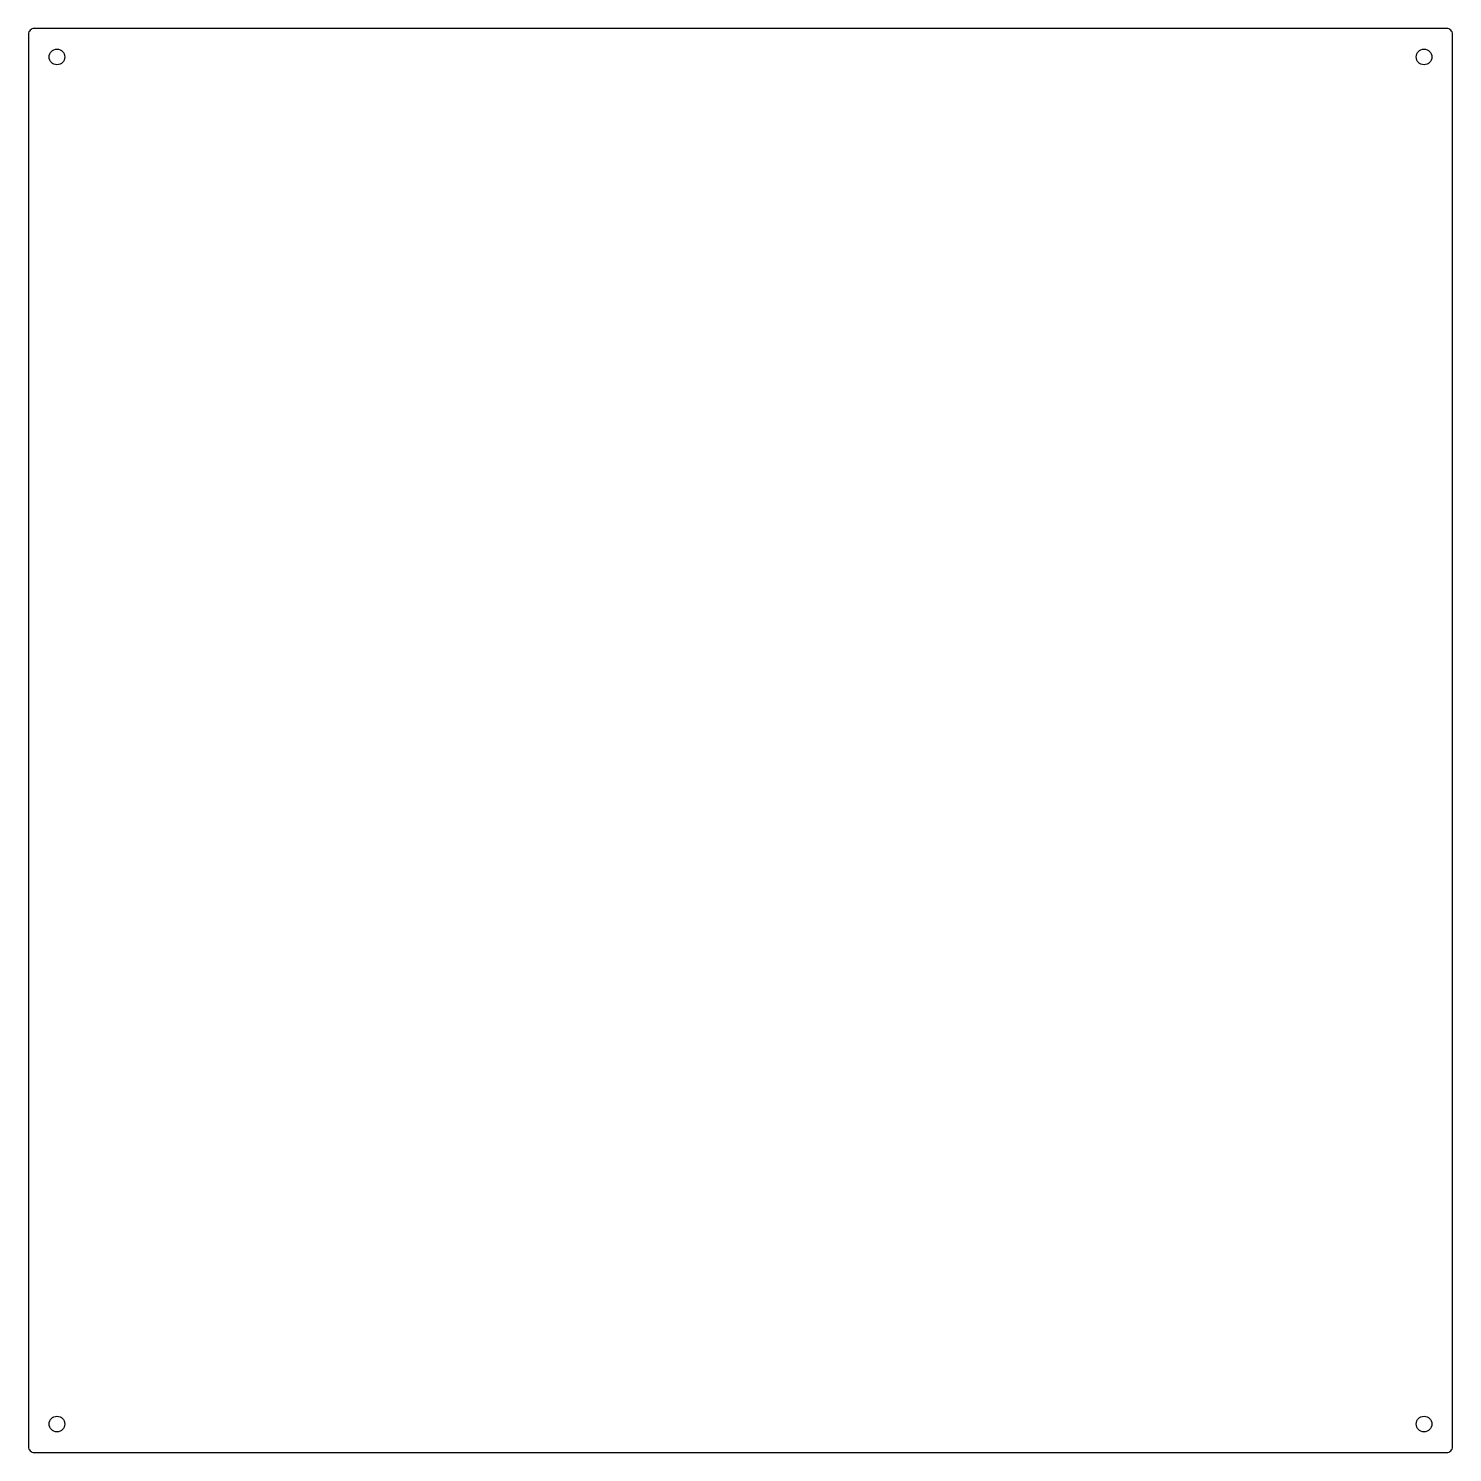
# Model space of a CAD drawing. Header units: millimetres. Extents: x -250 to 250, y -250 to 250.
import ezdxf

# ---------------------------------------------------------------- set-up
doc = ezdxf.new("R2010")
doc.units = ezdxf.units.MM

msp = doc.modelspace()

# ---------------------------------------------------------------- linework, layer by layer
msp.add_lwpolyline([(-248, 250, 0.414214), (-250, 248), (-250, -248, 0.414214), (-248, -250), (248, -250, 0.414214), (250, -248), (250, 248, 0.414214), (248, 250)], format="xyb", close=True)
for centre in [(-240, 240), (240, 240), (-240, -240), (240, -240)]:
    msp.add_circle(centre, 2.75)

doc.saveas('drawing.dxf')
